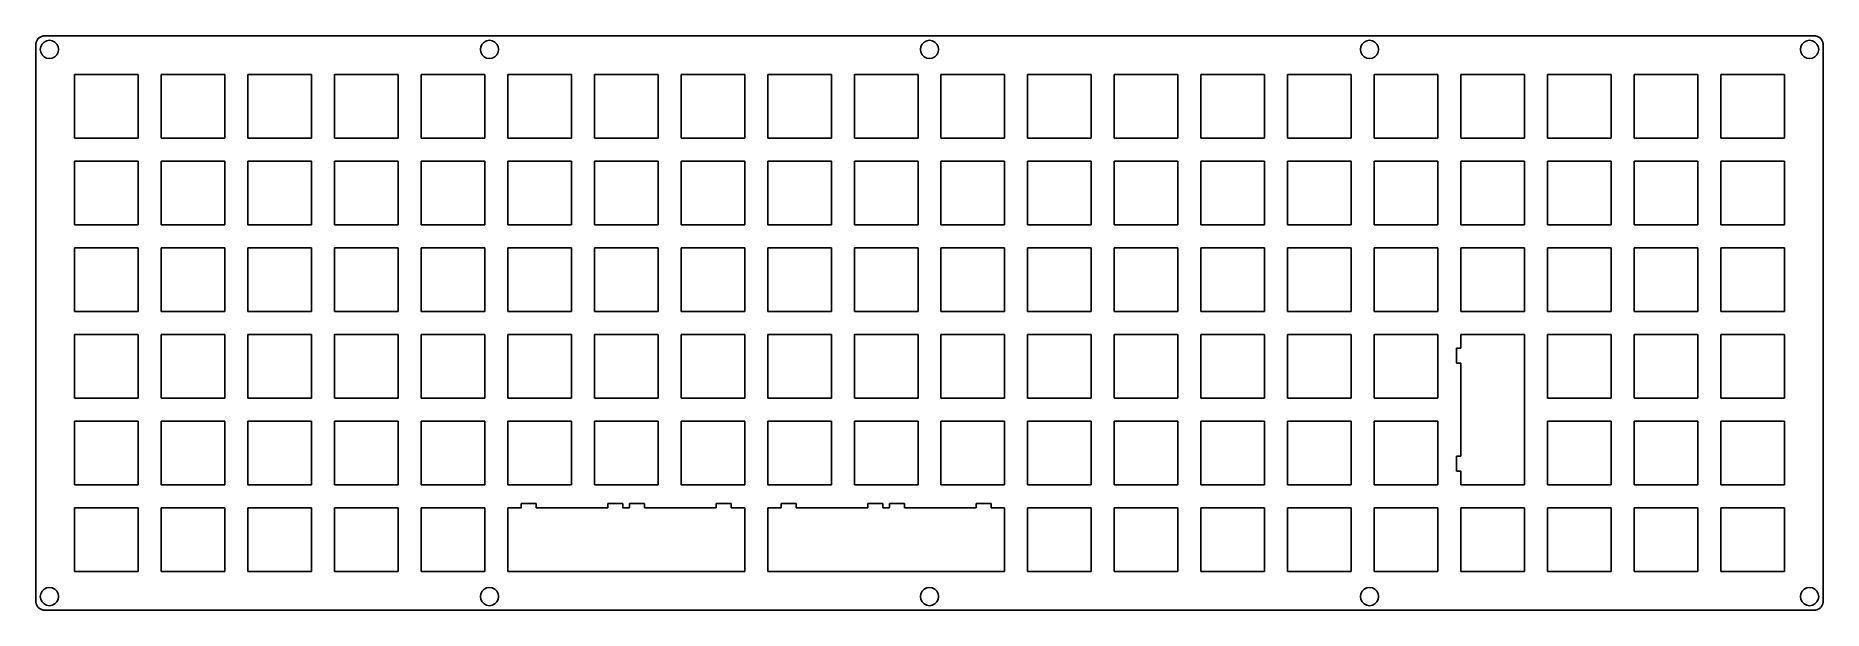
# Model space of a CAD drawing. Extents: x 0 to 393, y 0 to 127.
import ezdxf

# ---------------------------------------------------------------- set-up
doc = ezdxf.new("R2010")
doc.units = 0
doc.layers.get('0').update_dxf_attribs({"linetype": 'CONTINUOUS'})

msp = doc.modelspace()

# ---------------------------------------------------------------- linework, layer by layer
at = {"color": 0}
for p, q in [((0.4768, 125.728), (0.574643, 125.851)), ((0.574643, 125.851), (0.680752, 125.966)), ((0.680752, 125.966), (0.796505, 126.073)), ((0.796505, 126.073), (0.919152, 126.17)), ((0.919152, 126.17), (1.05006, 126.257)), ((1.05006, 126.257), (1.18787, 126.334)), ((1.18787, 126.334), (1.32981, 126.399)), ((1.32981, 126.399), (1.47588, 126.454)), ((1.47588, 126.454), (1.62884, 126.497)), ((1.62884, 126.497), (1.7818, 126.527)), ((1.7818, 126.527), (1.9389, 126.545)), ((1.9389, 126.545), (2.096, 126.552)), ((2.096, 126.552), (391.096, 126.552)), ((391.096, 126.552), (391.252, 126.545)), ((391.252, 126.545), (391.407, 126.527)), ((391.407, 126.527), (391.562, 126.497)), ((391.562, 126.497), (391.714, 126.454)), ((391.714, 126.454), (391.862, 126.399)), ((391.862, 126.399), (392.003, 126.334)), ((392.003, 126.334), (392.141, 126.257)), ((392.141, 126.257), (392.271, 126.17)), ((392.271, 126.17), (392.395, 126.073)), ((392.395, 126.073), (392.511, 125.966)), ((392.511, 125.966), (392.617, 125.851)), ((392.617, 125.851), (392.716, 125.728)), ((0.095085, 124.551), (0.101975, 124.708)), ((0.095085, 2.25171), (0.095085, 124.551)), ((0.101975, 124.708), (0.119889, 124.865)), ((0.119889, 124.865), (0.150206, 125.018)), ((0.150206, 125.018), (0.192925, 125.171)), ((0.192925, 125.171), (0.248047, 125.317)), ((0.248047, 125.317), (0.312815, 125.459)), ((0.312815, 125.459), (0.389985, 125.597)), ((0.389985, 125.597), (0.4768, 125.728)), ((1.192, 124.171), (1.09416, 123.552)), ((1.09416, 123.552), (1.192, 122.934)), ((1.47588, 124.728), (1.192, 124.171)), ((1.192, 122.934), (1.47588, 122.377)), ((1.91961, 125.171), (1.47588, 124.728)), ((1.47588, 122.377), (1.91961, 121.934)), ((2.47633, 125.455), (1.91961, 125.171)), ((1.91961, 121.934), (2.47633, 121.649)), ((3.09507, 125.552), (2.47633, 125.455)), ((3.7138, 125.455), (3.09507, 125.552)), ((4.27055, 125.171), (3.7138, 125.455)), ((3.7138, 121.649), (4.27055, 121.934)), ((4.7129, 124.728), (4.27055, 125.171)), ((4.27055, 121.934), (4.7129, 122.377)), ((4.99816, 124.171), (4.7129, 124.728)), ((4.7129, 122.377), (4.99816, 122.934)), ((5.0946, 123.552), (4.99816, 124.171)), ((4.99816, 122.934), (5.0946, 123.552)), ((97.9442, 124.171), (97.8447, 123.552)), ((97.8447, 123.552), (97.9442, 122.934)), ((98.2278, 124.728), (97.9442, 124.171)), ((97.9442, 122.934), (98.2278, 122.377)), ((98.6688, 125.171), (98.2278, 124.728)), ((98.2278, 122.377), (98.6688, 121.934)), ((99.2269, 125.455), (98.6688, 125.171)), ((98.6688, 121.934), (99.2269, 121.649)), ((99.8456, 125.552), (99.2269, 125.455)), ((100.463, 125.455), (99.8456, 125.552)), ((101.02, 125.171), (100.463, 125.455)), ((100.463, 121.649), (101.02, 121.934)), ((101.463, 124.728), (101.02, 125.171)), ((101.02, 121.934), (101.463, 122.377)), ((101.747, 124.171), (101.463, 124.728)), ((101.463, 122.377), (101.747, 122.934)), ((101.845, 123.552), (101.747, 124.171)), ((101.747, 122.934), (101.845, 123.552)), ((194.693, 124.171), (194.595, 123.552)), ((194.595, 123.552), (194.693, 122.934)), ((194.977, 124.728), (194.693, 124.171)), ((194.693, 122.934), (194.977, 122.377)), ((195.419, 125.171), (194.977, 124.728)), ((194.977, 122.377), (195.419, 121.934)), ((195.978, 125.455), (195.419, 125.171)), ((195.419, 121.934), (195.978, 121.649)), ((196.595, 125.552), (195.978, 125.455)), ((197.214, 125.455), (196.595, 125.552)), ((197.772, 125.171), (197.214, 125.455)), ((197.214, 121.649), (197.772, 121.934)), ((198.213, 124.728), (197.772, 125.171)), ((197.772, 121.934), (198.213, 122.377)), ((198.498, 124.171), (198.213, 124.728)), ((198.213, 122.377), (198.498, 122.934)), ((198.596, 123.552), (198.498, 124.171)), ((198.498, 122.934), (198.596, 123.552)), ((291.444, 124.171), (291.345, 123.552)), ((291.345, 123.552), (291.444, 122.934)), ((291.728, 124.728), (291.444, 124.171)), ((291.444, 122.934), (291.728, 122.377)), ((292.17, 125.171), (291.728, 124.728)), ((291.728, 122.377), (292.17, 121.934)), ((292.727, 125.455), (292.17, 125.171)), ((292.17, 121.934), (292.727, 121.649)), ((293.346, 125.552), (292.727, 125.455)), ((293.963, 125.455), (293.346, 125.552)), ((294.521, 125.171), (293.963, 125.455)), ((293.963, 121.649), (294.521, 121.934)), ((294.963, 124.728), (294.521, 125.171)), ((294.521, 121.934), (294.963, 122.377)), ((295.247, 124.171), (294.963, 124.728)), ((294.963, 122.377), (295.247, 122.934)), ((295.345, 123.552), (295.247, 124.171)), ((295.247, 122.934), (295.345, 123.552)), ((388.193, 124.171), (388.098, 123.552)), ((388.098, 123.552), (388.193, 122.934)), ((388.479, 124.728), (388.193, 124.171)), ((388.193, 122.934), (388.479, 122.377)), ((388.92, 125.171), (388.479, 124.728)), ((388.479, 122.377), (388.92, 121.934)), ((389.477, 125.455), (388.92, 125.171)), ((388.92, 121.934), (389.477, 121.649)), ((390.098, 125.552), (389.477, 125.455)), ((390.716, 125.455), (390.098, 125.552)), ((391.273, 125.171), (390.716, 125.455)), ((390.716, 121.649), (391.273, 121.934)), ((391.714, 124.728), (391.273, 125.171)), ((391.273, 121.934), (391.714, 122.377)), ((392, 124.171), (391.714, 124.728)), ((391.714, 122.377), (392, 122.934)), ((392.095, 123.552), (392, 124.171)), ((392, 122.934), (392.095, 123.552)), ((392.716, 125.728), (392.8, 125.597)), ((392.8, 125.597), (392.878, 125.459)), ((392.878, 125.459), (392.945, 125.317)), ((392.945, 125.317), (392.998, 125.171)), ((392.998, 125.171), (393.04, 125.018)), ((393.04, 125.018), (393.072, 124.865)), ((393.072, 124.865), (393.09, 124.708)), ((393.09, 124.708), (393.097, 124.551)), ((393.097, 124.551), (393.097, 2.25171)), ((2.47633, 121.649), (3.09507, 121.551)), ((3.09507, 121.551), (3.7138, 121.649)), ((8.61963, 118.027), (22.6205, 118.027)), ((8.61963, 104.027), (8.61963, 118.027)), ((22.6205, 118.027), (22.6205, 104.027)), ((27.671, 118.027), (41.6705, 118.027)), ((27.671, 104.027), (27.671, 118.027)), ((41.6705, 118.027), (41.6705, 104.027)), ((46.7212, 118.027), (60.7205, 118.027)), ((46.7212, 104.027), (46.7212, 118.027)), ((60.7205, 118.027), (60.7205, 104.027)), ((65.7712, 118.027), (79.7705, 118.027)), ((65.7712, 104.027), (65.7712, 118.027)), ((79.7705, 118.027), (79.7705, 104.027)), ((84.8212, 118.027), (98.8205, 118.027)), ((84.8212, 104.027), (84.8212, 118.027)), ((98.8205, 118.027), (98.8205, 104.027)), ((99.2269, 121.649), (99.8456, 121.551)), ((99.8456, 121.551), (100.463, 121.649)), ((103.87, 118.027), (117.869, 118.027)), ((103.87, 104.027), (103.87, 118.027)), ((117.869, 118.027), (117.869, 104.027)), ((122.92, 118.027), (136.92, 118.027)), ((122.92, 104.027), (122.92, 118.027)), ((136.92, 118.027), (136.92, 104.027)), ((141.971, 118.027), (155.97, 118.027)), ((141.971, 104.027), (141.971, 118.027)), ((155.97, 118.027), (155.97, 104.027)), ((161.021, 118.027), (175.02, 118.027)), ((161.021, 104.027), (161.021, 118.027)), ((175.02, 118.027), (175.02, 104.027)), ((180.071, 118.027), (194.07, 118.027)), ((180.071, 104.027), (180.071, 118.027)), ((194.07, 118.027), (194.07, 104.027)), ((195.978, 121.649), (196.595, 121.551)), ((196.595, 121.551), (197.214, 121.649)), ((199.121, 118.027), (213.12, 118.027)), ((199.121, 104.027), (199.121, 118.027)), ((213.12, 118.027), (213.12, 104.027)), ((218.171, 118.027), (232.17, 118.027)), ((218.171, 104.027), (218.171, 118.027)), ((232.17, 118.027), (232.17, 104.027)), ((237.221, 118.027), (251.22, 118.027)), ((237.221, 104.027), (237.221, 118.027)), ((251.22, 118.027), (251.22, 104.027)), ((256.271, 118.027), (270.27, 118.027)), ((256.271, 104.027), (256.271, 118.027)), ((270.27, 118.027), (270.27, 104.027)), ((275.321, 118.027), (289.32, 118.027)), ((275.321, 104.027), (275.321, 118.027)), ((289.32, 118.027), (289.32, 104.027)), ((292.727, 121.649), (293.346, 121.551)), ((293.346, 121.551), (293.963, 121.649)), ((294.371, 118.027), (308.37, 118.027)), ((294.371, 104.027), (294.371, 118.027)), ((308.37, 118.027), (308.37, 104.027)), ((313.421, 118.027), (327.42, 118.027)), ((313.421, 104.027), (313.421, 118.027)), ((327.42, 118.027), (327.42, 104.027)), ((332.471, 118.027), (346.47, 118.027)), ((332.471, 104.027), (332.471, 118.027)), ((346.47, 118.027), (346.47, 104.027)), ((351.521, 118.027), (365.52, 118.027)), ((351.521, 104.027), (351.521, 118.027)), ((365.52, 118.027), (365.52, 104.027)), ((370.572, 118.027), (384.57, 118.027)), ((370.572, 104.027), (370.572, 118.027)), ((384.57, 118.027), (384.57, 104.027)), ((389.477, 121.649), (390.098, 121.551)), ((390.098, 121.551), (390.716, 121.649)), ((22.6205, 104.027), (8.61963, 104.027)), ((41.6705, 104.027), (27.671, 104.027)), ((60.7205, 104.027), (46.7212, 104.027)), ((79.7705, 104.027), (65.7712, 104.027)), ((98.8205, 104.027), (84.8212, 104.027)), ((117.869, 104.027), (103.87, 104.027)), ((136.92, 104.027), (122.92, 104.027)), ((155.97, 104.027), (141.971, 104.027)), ((175.02, 104.027), (161.021, 104.027)), ((194.07, 104.027), (180.071, 104.027)), ((213.12, 104.027), (199.121, 104.027)), ((232.17, 104.027), (218.171, 104.027)), ((251.22, 104.027), (237.221, 104.027)), ((270.27, 104.027), (256.271, 104.027)), ((289.32, 104.027), (275.321, 104.027)), ((308.37, 104.027), (294.371, 104.027)), ((327.42, 104.027), (313.421, 104.027)), ((346.47, 104.027), (332.471, 104.027)), ((365.52, 104.027), (351.521, 104.027)), ((384.57, 104.027), (370.572, 104.027)), ((8.61963, 98.9764), (22.6205, 98.9764)), ((8.61963, 84.9768), (8.61963, 98.9764)), ((22.6205, 98.9764), (22.6205, 84.9768)), ((27.671, 98.9764), (41.6705, 98.9764)), ((27.671, 84.9768), (27.671, 98.9764)), ((41.6705, 98.9764), (41.6705, 84.9768)), ((46.7212, 98.9764), (60.7205, 98.9764)), ((46.7212, 84.9768), (46.7212, 98.9764)), ((60.7205, 98.9764), (60.7205, 84.9768)), ((65.7712, 98.9764), (79.7705, 98.9764)), ((65.7712, 84.9768), (65.7712, 98.9764)), ((79.7705, 98.9764), (79.7705, 84.9768)), ((84.8212, 98.9764), (98.8205, 98.9764)), ((84.8212, 84.9768), (84.8212, 98.9764)), ((98.8205, 98.9764), (98.8205, 84.9768)), ((103.87, 98.9764), (117.869, 98.9764)), ((103.87, 84.9768), (103.87, 98.9764)), ((117.869, 98.9764), (117.869, 84.9768)), ((122.92, 98.9764), (136.92, 98.9764)), ((122.92, 84.9768), (122.92, 98.9764)), ((136.92, 98.9764), (136.92, 84.9768)), ((141.971, 98.9764), (155.97, 98.9764)), ((141.971, 84.9768), (141.971, 98.9764)), ((155.97, 98.9764), (155.97, 84.9768)), ((161.021, 98.9764), (175.02, 98.9764)), ((161.021, 84.9768), (161.021, 98.9764)), ((175.02, 98.9764), (175.02, 84.9768)), ((180.071, 98.9764), (194.07, 98.9764)), ((180.071, 84.9768), (180.071, 98.9764)), ((194.07, 98.9764), (194.07, 84.9768)), ((199.121, 98.9764), (213.12, 98.9764)), ((199.121, 84.9768), (199.121, 98.9764)), ((213.12, 98.9764), (213.12, 84.9768)), ((218.171, 98.9764), (232.17, 98.9764)), ((218.171, 84.9768), (218.171, 98.9764)), ((232.17, 98.9764), (232.17, 84.9768)), ((237.221, 98.9764), (251.22, 98.9764)), ((237.221, 84.9768), (237.221, 98.9764)), ((251.22, 98.9764), (251.22, 84.9768)), ((256.271, 98.9764), (270.27, 98.9764)), ((256.271, 84.9768), (256.271, 98.9764)), ((270.27, 98.9764), (270.27, 84.9768)), ((275.321, 98.9764), (289.32, 98.9764)), ((275.321, 84.9768), (275.321, 98.9764)), ((289.32, 98.9764), (289.32, 84.9768)), ((294.371, 98.9764), (308.37, 98.9764)), ((294.371, 84.9768), (294.371, 98.9764)), ((308.37, 98.9764), (308.37, 84.9768)), ((313.421, 98.9764), (327.42, 98.9764)), ((313.421, 84.9768), (313.421, 98.9764)), ((327.42, 98.9764), (327.42, 84.9768)), ((332.471, 98.9764), (346.47, 98.9764)), ((332.471, 84.9768), (332.471, 98.9764)), ((346.47, 98.9764), (346.47, 84.9768)), ((351.521, 98.9764), (365.52, 98.9764)), ((351.521, 84.9768), (351.521, 98.9764)), ((365.52, 98.9764), (365.52, 84.9768)), ((370.572, 98.9764), (384.57, 98.9764)), ((370.572, 84.9768), (370.572, 98.9764)), ((384.57, 98.9764), (384.57, 84.9768)), ((22.6205, 84.9768), (8.61963, 84.9768)), ((41.6705, 84.9768), (27.671, 84.9768)), ((60.7205, 84.9768), (46.7212, 84.9768)), ((79.7705, 84.9768), (65.7712, 84.9768)), ((98.8205, 84.9768), (84.8212, 84.9768)), ((117.869, 84.9768), (103.87, 84.9768)), ((136.92, 84.9768), (122.92, 84.9768)), ((155.97, 84.9768), (141.971, 84.9768)), ((175.02, 84.9768), (161.021, 84.9768)), ((194.07, 84.9768), (180.071, 84.9768)), ((213.12, 84.9768), (199.121, 84.9768)), ((232.17, 84.9768), (218.171, 84.9768)), ((251.22, 84.9768), (237.221, 84.9768)), ((270.27, 84.9768), (256.271, 84.9768)), ((289.32, 84.9768), (275.321, 84.9768)), ((308.37, 84.9768), (294.371, 84.9768)), ((327.42, 84.9768), (313.421, 84.9768)), ((346.47, 84.9768), (332.471, 84.9768)), ((365.52, 84.9768), (351.521, 84.9768)), ((384.57, 84.9768), (370.572, 84.9768)), ((8.61963, 79.9264), (22.6205, 79.9264)), ((8.61963, 65.9268), (8.61963, 79.9264)), ((22.6205, 79.9264), (22.6205, 65.9268)), ((27.671, 79.9264), (41.6705, 79.9264)), ((27.671, 65.9268), (27.671, 79.9264)), ((41.6705, 79.9264), (41.6705, 65.9268)), ((46.7212, 79.9264), (60.7205, 79.9264)), ((46.7212, 65.9268), (46.7212, 79.9264)), ((60.7205, 79.9264), (60.7205, 65.9268)), ((65.7712, 79.9264), (79.7705, 79.9264)), ((65.7712, 65.9268), (65.7712, 79.9264)), ((79.7705, 79.9264), (79.7705, 65.9268)), ((84.8212, 79.9264), (98.8205, 79.9264)), ((84.8212, 65.9268), (84.8212, 79.9264)), ((98.8205, 79.9264), (98.8205, 65.9268)), ((103.87, 79.9264), (117.869, 79.9264)), ((103.87, 65.9268), (103.87, 79.9264)), ((117.869, 79.9264), (117.869, 65.9268)), ((122.92, 79.9264), (136.92, 79.9264)), ((122.92, 65.9268), (122.92, 79.9264)), ((136.92, 79.9264), (136.92, 65.9268)), ((141.971, 79.9264), (155.97, 79.9264)), ((141.971, 65.9268), (141.971, 79.9264)), ((155.97, 79.9264), (155.97, 65.9268)), ((161.021, 79.9264), (175.02, 79.9264)), ((161.021, 65.9268), (161.021, 79.9264)), ((175.02, 79.9264), (175.02, 65.9268)), ((180.071, 79.9264), (194.07, 79.9264)), ((180.071, 65.9268), (180.071, 79.9264)), ((194.07, 79.9264), (194.07, 65.9268)), ((199.121, 79.9264), (213.12, 79.9264)), ((199.121, 65.9268), (199.121, 79.9264)), ((213.12, 79.9264), (213.12, 65.9268)), ((218.171, 79.9264), (232.17, 79.9264)), ((218.171, 65.9268), (218.171, 79.9264)), ((232.17, 79.9264), (232.17, 65.9268)), ((237.221, 79.9264), (251.22, 79.9264)), ((237.221, 65.9268), (237.221, 79.9264)), ((251.22, 79.9264), (251.22, 65.9268)), ((256.271, 79.9264), (270.27, 79.9264)), ((256.271, 65.9268), (256.271, 79.9264)), ((270.27, 79.9264), (270.27, 65.9268)), ((275.321, 79.9264), (289.32, 79.9264)), ((275.321, 65.9268), (275.321, 79.9264)), ((289.32, 79.9264), (289.32, 65.9268)), ((294.371, 79.9264), (308.37, 79.9264)), ((294.371, 65.9268), (294.371, 79.9264)), ((308.37, 79.9264), (308.37, 65.9268)), ((313.421, 79.9264), (327.42, 79.9264)), ((313.421, 65.9268), (313.421, 79.9264)), ((327.42, 79.9264), (327.42, 65.9268)), ((332.471, 79.9264), (346.47, 79.9264)), ((332.471, 65.9268), (332.471, 79.9264)), ((346.47, 79.9264), (346.47, 65.9268)), ((351.521, 79.9264), (365.52, 79.9264)), ((351.521, 65.9268), (351.521, 79.9264)), ((365.52, 79.9264), (365.52, 65.9268)), ((370.572, 79.9264), (384.57, 79.9264)), ((370.572, 65.9268), (370.572, 79.9264)), ((384.57, 79.9264), (384.57, 65.9268)), ((22.6205, 65.9268), (8.61963, 65.9268)), ((41.6705, 65.9268), (27.671, 65.9268)), ((60.7205, 65.9268), (46.7212, 65.9268)), ((79.7705, 65.9268), (65.7712, 65.9268)), ((98.8205, 65.9268), (84.8212, 65.9268)), ((117.869, 65.9268), (103.87, 65.9268)), ((136.92, 65.9268), (122.92, 65.9268)), ((155.97, 65.9268), (141.971, 65.9268)), ((175.02, 65.9268), (161.021, 65.9268)), ((194.07, 65.9268), (180.071, 65.9268)), ((213.12, 65.9268), (199.121, 65.9268)), ((232.17, 65.9268), (218.171, 65.9268)), ((251.22, 65.9268), (237.221, 65.9268)), ((270.27, 65.9268), (256.271, 65.9268)), ((289.32, 65.9268), (275.321, 65.9268)), ((308.37, 65.9268), (294.371, 65.9268)), ((327.42, 65.9268), (313.421, 65.9268)), ((346.47, 65.9268), (332.471, 65.9268)), ((365.52, 65.9268), (351.521, 65.9268)), ((384.57, 65.9268), (370.572, 65.9268)), ((8.61963, 60.8764), (22.6205, 60.8764)), ((8.61963, 46.8768), (8.61963, 60.8764)), ((22.6205, 60.8764), (22.6205, 46.8768)), ((27.671, 60.8764), (41.6705, 60.8764)), ((27.671, 46.8768), (27.671, 60.8764)), ((41.6705, 60.8764), (41.6705, 46.8768)), ((46.7212, 60.8764), (60.7205, 60.8764)), ((46.7212, 46.8768), (46.7212, 60.8764)), ((60.7205, 60.8764), (60.7205, 46.8768)), ((65.7712, 60.8764), (79.7705, 60.8764)), ((65.7712, 46.8768), (65.7712, 60.8764)), ((79.7705, 60.8764), (79.7705, 46.8768)), ((84.8212, 60.8764), (98.8205, 60.8764)), ((84.8212, 46.8768), (84.8212, 60.8764)), ((98.8205, 60.8764), (98.8205, 46.8768)), ((103.87, 60.8764), (117.869, 60.8764)), ((103.87, 46.8768), (103.87, 60.8764)), ((117.869, 60.8764), (117.869, 46.8768)), ((122.92, 60.8764), (136.92, 60.8764)), ((122.92, 46.8768), (122.92, 60.8764)), ((136.92, 60.8764), (136.92, 46.8768)), ((141.971, 60.8764), (155.97, 60.8764)), ((141.971, 46.8768), (141.971, 60.8764)), ((155.97, 60.8764), (155.97, 46.8768)), ((161.021, 60.8764), (175.02, 60.8764)), ((161.021, 46.8768), (161.021, 60.8764)), ((175.02, 60.8764), (175.02, 46.8768)), ((180.071, 60.8764), (194.07, 60.8764)), ((180.071, 46.8768), (180.071, 60.8764)), ((194.07, 60.8764), (194.07, 46.8768)), ((199.121, 60.8764), (213.12, 60.8764)), ((199.121, 46.8768), (199.121, 60.8764)), ((213.12, 60.8764), (213.12, 46.8768)), ((218.171, 60.8764), (232.17, 60.8764)), ((218.171, 46.8768), (218.171, 60.8764)), ((232.17, 60.8764), (232.17, 46.8768)), ((237.221, 60.8764), (251.22, 60.8764)), ((237.221, 46.8768), (237.221, 60.8764)), ((251.22, 60.8764), (251.22, 46.8768)), ((256.271, 60.8764), (270.27, 60.8764)), ((256.271, 46.8768), (256.271, 60.8764)), ((270.27, 60.8764), (270.27, 46.8768)), ((275.321, 60.8764), (289.32, 60.8764)), ((275.321, 46.8768), (275.321, 60.8764)), ((289.32, 60.8764), (289.32, 46.8768)), ((294.371, 60.8764), (308.37, 60.8764)), ((294.371, 46.8768), (294.371, 60.8764)), ((308.37, 60.8764), (308.37, 46.8768)), ((313.421, 60.8764), (313.421, 57.9025)), ((327.42, 60.8764), (313.421, 60.8764)), ((327.42, 27.8267), (327.42, 60.8764)), ((332.471, 60.8764), (346.47, 60.8764)), ((332.471, 46.8768), (332.471, 60.8764)), ((346.47, 60.8764), (346.47, 46.8768)), ((351.521, 60.8764), (365.52, 60.8764)), ((351.521, 46.8768), (351.521, 60.8764)), ((365.52, 60.8764), (365.52, 46.8768)), ((370.572, 60.8764), (384.57, 60.8764)), ((370.572, 46.8768), (370.572, 60.8764)), ((384.57, 60.8764), (384.57, 46.8768)), ((313.421, 57.9025), (312.451, 57.9025)), ((312.451, 57.9025), (312.451, 54.6019)), ((312.451, 54.6019), (313.421, 54.6019)), ((313.421, 54.6019), (313.421, 34.1023)), ((22.6205, 46.8768), (8.61963, 46.8768)), ((41.6705, 46.8768), (27.671, 46.8768)), ((60.7205, 46.8768), (46.7212, 46.8768)), ((79.7705, 46.8768), (65.7712, 46.8768)), ((98.8205, 46.8768), (84.8212, 46.8768)), ((117.869, 46.8768), (103.87, 46.8768)), ((136.92, 46.8768), (122.92, 46.8768)), ((155.97, 46.8768), (141.971, 46.8768)), ((175.02, 46.8768), (161.021, 46.8768)), ((194.07, 46.8768), (180.071, 46.8768)), ((213.12, 46.8768), (199.121, 46.8768)), ((232.17, 46.8768), (218.171, 46.8768)), ((251.22, 46.8768), (237.221, 46.8768)), ((270.27, 46.8768), (256.271, 46.8768)), ((289.32, 46.8768), (275.321, 46.8768)), ((308.37, 46.8768), (294.371, 46.8768)), ((346.47, 46.8768), (332.471, 46.8768)), ((365.52, 46.8768), (351.521, 46.8768)), ((384.57, 46.8768), (370.572, 46.8768)), ((8.61963, 41.8264), (22.6205, 41.8264)), ((8.61963, 27.8267), (8.61963, 41.8264)), ((22.6205, 41.8264), (22.6205, 27.8267)), ((27.671, 41.8264), (41.6705, 41.8264)), ((27.671, 27.8267), (27.671, 41.8264)), ((41.6705, 41.8264), (41.6705, 27.8267)), ((46.7212, 41.8264), (60.7205, 41.8264)), ((46.7212, 27.8267), (46.7212, 41.8264)), ((60.7205, 41.8264), (60.7205, 27.8267)), ((65.7712, 41.8264), (79.7705, 41.8264)), ((65.7712, 27.8267), (65.7712, 41.8264)), ((79.7705, 41.8264), (79.7705, 27.8267)), ((84.8212, 41.8264), (98.8205, 41.8264)), ((84.8212, 27.8267), (84.8212, 41.8264)), ((98.8205, 41.8264), (98.8205, 27.8267)), ((103.87, 41.8264), (117.869, 41.8264)), ((103.87, 27.8267), (103.87, 41.8264)), ((117.869, 41.8264), (117.869, 27.8267)), ((122.92, 41.8264), (136.92, 41.8264)), ((122.92, 27.8267), (122.92, 41.8264)), ((136.92, 41.8264), (136.92, 27.8267)), ((141.971, 41.8264), (155.97, 41.8264)), ((141.971, 27.8267), (141.971, 41.8264)), ((155.97, 41.8264), (155.97, 27.8267)), ((161.021, 41.8264), (175.02, 41.8264)), ((161.021, 27.8267), (161.021, 41.8264)), ((175.02, 41.8264), (175.02, 27.8267)), ((180.071, 41.8264), (194.07, 41.8264)), ((180.071, 27.8267), (180.071, 41.8264)), ((194.07, 41.8264), (194.07, 27.8267)), ((199.121, 41.8264), (213.12, 41.8264)), ((199.121, 27.8267), (199.121, 41.8264)), ((213.12, 41.8264), (213.12, 27.8267)), ((218.171, 41.8264), (232.17, 41.8264)), ((218.171, 27.8267), (218.171, 41.8264)), ((232.17, 41.8264), (232.17, 27.8267)), ((237.221, 41.8264), (251.22, 41.8264)), ((237.221, 27.8267), (237.221, 41.8264)), ((251.22, 41.8264), (251.22, 27.8267)), ((256.271, 41.8264), (270.27, 41.8264)), ((256.271, 27.8267), (256.271, 41.8264)), ((270.27, 41.8264), (270.27, 27.8267)), ((275.321, 41.8264), (289.32, 41.8264)), ((275.321, 27.8267), (275.321, 41.8264)), ((289.32, 41.8264), (289.32, 27.8267)), ((294.371, 41.8264), (308.37, 41.8264)), ((294.371, 27.8267), (294.371, 41.8264)), ((308.37, 41.8264), (308.37, 27.8267)), ((332.471, 41.8264), (346.47, 41.8264)), ((332.471, 27.8267), (332.471, 41.8264)), ((346.47, 41.8264), (346.47, 27.8267)), ((351.521, 41.8264), (365.52, 41.8264)), ((351.521, 27.8267), (351.521, 41.8264)), ((365.52, 41.8264), (365.52, 27.8267)), ((370.572, 41.8264), (384.57, 41.8264)), ((370.572, 27.8267), (370.572, 41.8264)), ((384.57, 41.8264), (384.57, 27.8267)), ((313.421, 34.1023), (312.451, 34.1023)), ((312.451, 34.1023), (312.451, 30.8019)), ((22.6205, 27.8267), (8.61963, 27.8267)), ((41.6705, 27.8267), (27.671, 27.8267)), ((60.7205, 27.8267), (46.7212, 27.8267)), ((79.7705, 27.8267), (65.7712, 27.8267)), ((98.8205, 27.8267), (84.8212, 27.8267)), ((117.869, 27.8267), (103.87, 27.8267)), ((136.92, 27.8267), (122.92, 27.8267)), ((155.97, 27.8267), (141.971, 27.8267)), ((175.02, 27.8267), (161.021, 27.8267)), ((194.07, 27.8267), (180.071, 27.8267)), ((213.12, 27.8267), (199.121, 27.8267)), ((232.17, 27.8267), (218.171, 27.8267)), ((251.22, 27.8267), (237.221, 27.8267)), ((270.27, 27.8267), (256.271, 27.8267)), ((289.32, 27.8267), (275.321, 27.8267)), ((308.37, 27.8267), (294.371, 27.8267)), ((312.451, 30.8019), (313.421, 30.8019)), ((313.421, 30.8019), (313.421, 27.8267)), ((313.421, 27.8267), (327.42, 27.8267)), ((346.47, 27.8267), (332.471, 27.8267)), ((365.52, 27.8267), (351.521, 27.8267)), ((384.57, 27.8267), (370.572, 27.8267)), ((106.845, 23.7477), (106.845, 22.7776)), ((110.145, 23.7477), (106.845, 23.7477)), ((110.145, 22.7776), (110.145, 23.7477)), ((129.195, 23.7477), (125.895, 23.7477)), ((125.895, 23.7477), (125.895, 22.7776)), ((129.195, 22.7776), (129.195, 23.7477)), ((133.945, 23.7477), (130.645, 23.7477)), ((130.645, 23.7477), (130.645, 22.7776)), ((133.945, 22.7776), (133.945, 23.7477)), ((152.995, 23.7477), (149.695, 23.7477)), ((149.695, 23.7477), (149.695, 22.7776)), ((152.995, 22.7776), (152.995, 23.7477)), ((163.995, 23.7477), (163.995, 22.7776)), ((167.295, 23.7477), (163.995, 23.7477)), ((167.295, 22.7776), (167.295, 23.7477)), ((186.345, 23.7477), (183.045, 23.7477)), ((183.045, 23.7477), (183.045, 22.7776)), ((186.345, 22.7776), (186.345, 23.7477)), ((191.095, 23.7477), (187.795, 23.7477)), ((187.795, 23.7477), (187.795, 22.7776)), ((191.095, 22.7776), (191.095, 23.7477)), ((210.145, 23.7477), (206.845, 23.7477)), ((206.845, 23.7477), (206.845, 22.7776)), ((210.145, 22.7776), (210.145, 23.7477)), ((8.61963, 22.7776), (22.6205, 22.7776)), ((8.61963, 8.7781), (8.61963, 22.7776)), ((22.6205, 22.7776), (22.6205, 8.7781)), ((27.671, 22.7776), (41.6705, 22.7776)), ((27.671, 8.7781), (27.671, 22.7776)), ((41.6705, 22.7776), (41.6705, 8.7781)), ((46.7212, 22.7776), (60.7205, 22.7776)), ((46.7212, 8.7781), (46.7212, 22.7776)), ((60.7205, 22.7776), (60.7205, 8.7781)), ((65.7712, 22.7776), (79.7705, 22.7776)), ((65.7712, 8.7781), (65.7712, 22.7776)), ((79.7705, 22.7776), (79.7705, 8.7781)), ((84.8212, 22.7776), (98.8205, 22.7776)), ((84.8212, 8.7781), (84.8212, 22.7776)), ((98.8205, 22.7776), (98.8205, 8.7781)), ((106.845, 22.7776), (103.87, 22.7776)), ((103.87, 22.7776), (103.87, 8.7781)), ((125.895, 22.7776), (110.145, 22.7776)), ((130.645, 22.7776), (129.195, 22.7776)), ((149.695, 22.7776), (133.945, 22.7776)), ((155.97, 22.7776), (152.995, 22.7776)), ((155.97, 8.7781), (155.97, 22.7776)), ((163.995, 22.7776), (161.02, 22.7776)), ((161.02, 22.7776), (161.02, 8.7781)), ((183.045, 22.7776), (167.295, 22.7776)), ((187.795, 22.7776), (186.345, 22.7776)), ((206.845, 22.7776), (191.095, 22.7776)), ((213.12, 22.7776), (210.145, 22.7776)), ((213.12, 8.7781), (213.12, 22.7776)), ((218.171, 22.7776), (232.17, 22.7776)), ((218.171, 8.7781), (218.171, 22.7776)), ((232.17, 22.7776), (232.17, 8.7781)), ((237.221, 22.7776), (251.22, 22.7776)), ((237.221, 8.7781), (237.221, 22.7776)), ((251.22, 22.7776), (251.22, 8.7781)), ((256.271, 22.7776), (270.27, 22.7776)), ((256.271, 8.7781), (256.271, 22.7776)), ((270.27, 22.7776), (270.27, 8.7781)), ((275.321, 22.7776), (289.32, 22.7776)), ((275.321, 8.7781), (275.321, 22.7776)), ((289.32, 22.7776), (289.32, 8.7781)), ((294.371, 22.7776), (308.37, 22.7776)), ((294.371, 8.7781), (294.371, 22.7776)), ((308.37, 22.7776), (308.37, 8.7781)), ((313.421, 22.7776), (327.42, 22.7776)), ((313.421, 8.7781), (313.421, 22.7776)), ((327.42, 22.7776), (327.42, 8.7781)), ((332.471, 22.7776), (346.47, 22.7776)), ((332.471, 8.7781), (332.471, 22.7776)), ((346.47, 22.7776), (346.47, 8.7781)), ((351.521, 22.7776), (365.52, 22.7776)), ((351.521, 8.7781), (351.521, 22.7776)), ((365.52, 22.7776), (365.52, 8.7781)), ((370.572, 22.7776), (384.57, 22.7776)), ((370.572, 8.7781), (370.572, 22.7776)), ((384.57, 22.7776), (384.57, 8.7781)), ((22.6205, 8.7781), (8.61963, 8.7781)), ((41.6705, 8.7781), (27.671, 8.7781)), ((60.7205, 8.7781), (46.7212, 8.7781)), ((79.7705, 8.7781), (65.7712, 8.7781)), ((98.8205, 8.7781), (84.8212, 8.7781)), ((103.87, 8.7781), (155.97, 8.7781)), ((161.02, 8.7781), (213.12, 8.7781)), ((232.17, 8.7781), (218.171, 8.7781)), ((251.22, 8.7781), (237.221, 8.7781)), ((270.27, 8.7781), (256.271, 8.7781)), ((289.32, 8.7781), (275.321, 8.7781)), ((308.37, 8.7781), (294.371, 8.7781)), ((327.42, 8.7781), (313.421, 8.7781)), ((346.47, 8.7781), (332.471, 8.7781)), ((365.52, 8.7781), (351.521, 8.7781)), ((384.57, 8.7781), (370.572, 8.7781)), ((1.47588, 4.42627), (1.192, 3.86955)), ((1.91961, 4.86999), (1.47588, 4.42627)), ((2.47633, 5.15387), (1.91961, 4.86999)), ((3.09507, 5.2517), (2.47633, 5.15387)), ((3.7138, 5.15387), (3.09507, 5.2517)), ((4.27055, 4.86999), (3.7138, 5.15387)), ((4.7129, 4.42627), (4.27055, 4.86999)), ((4.99816, 3.86955), (4.7129, 4.42627)), ((98.2278, 4.42627), (97.9442, 3.86955)), ((98.6688, 4.86999), (98.2278, 4.42627)), ((99.2269, 5.15387), (98.6688, 4.86999)), ((99.8456, 5.2517), (99.2269, 5.15387)), ((100.463, 5.15387), (99.8456, 5.2517)), ((101.02, 4.86999), (100.463, 5.15387)), ((101.463, 4.42627), (101.02, 4.86999)), ((101.747, 3.86955), (101.463, 4.42627)), ((194.977, 4.42627), (194.693, 3.86955)), ((195.419, 4.86999), (194.977, 4.42627)), ((195.978, 5.15387), (195.419, 4.86999)), ((196.595, 5.2517), (195.978, 5.15387)), ((197.214, 5.15387), (196.595, 5.2517)), ((197.772, 4.86999), (197.214, 5.15387)), ((198.213, 4.42627), (197.772, 4.86999)), ((198.498, 3.86955), (198.213, 4.42627)), ((291.728, 4.42627), (291.444, 3.86955)), ((292.17, 4.86999), (291.728, 4.42627)), ((292.727, 5.15387), (292.17, 4.86999)), ((293.346, 5.2517), (292.727, 5.15387)), ((293.963, 5.15387), (293.346, 5.2517)), ((294.521, 4.86999), (293.963, 5.15387)), ((294.963, 4.42627), (294.521, 4.86999)), ((295.247, 3.86955), (294.963, 4.42627)), ((388.479, 4.42627), (388.193, 3.86955)), ((388.92, 4.86999), (388.479, 4.42627)), ((389.477, 5.15387), (388.92, 4.86999)), ((390.098, 5.2517), (389.477, 5.15387)), ((390.716, 5.15387), (390.098, 5.2517)), ((391.273, 4.86999), (390.716, 5.15387)), ((391.714, 4.42627), (391.273, 4.86999)), ((392, 3.86955), (391.714, 4.42627)), ((0.101975, 2.09462), (0.095085, 2.25171)), ((0.119889, 1.9389), (0.101975, 2.09462)), ((0.150206, 1.78456), (0.119889, 1.9389)), ((0.192925, 1.63298), (0.150206, 1.78456)), ((0.248047, 1.48553), (0.192925, 1.63298)), ((0.312815, 1.34359), (0.248047, 1.48553)), ((0.389985, 1.20716), (0.312815, 1.34359)), ((0.4768, 1.07625), (0.389985, 1.20716)), ((0.574643, 0.953604), (0.4768, 1.07625)), ((0.680752, 0.836468), (0.574643, 0.953604)), ((0.796505, 0.730359), (0.680752, 0.836468)), ((0.919152, 0.63252), (0.796505, 0.730359)), ((1.05006, 0.545705), (0.919152, 0.63252)), ((1.18787, 0.468535), (1.05006, 0.545705)), ((1.192, 3.86955), (1.09416, 3.25217)), ((1.09416, 3.25217), (1.192, 2.63205)), ((1.32981, 0.403765), (1.18787, 0.468535)), ((1.192, 2.63205), (1.47588, 2.07532)), ((1.47588, 0.348644), (1.32981, 0.403765)), ((1.47588, 2.07532), (1.91961, 1.63298)), ((1.62884, 0.307303), (1.47588, 0.348644)), ((1.7818, 0.275608), (1.62884, 0.307303)), ((1.9389, 0.257693), (1.7818, 0.275608)), ((1.91961, 1.63298), (2.47633, 1.3491)), ((2.096, 0.250803), (1.9389, 0.257693)), ((391.096, 0.250803), (2.096, 0.250803)), ((2.47633, 1.3491), (3.09507, 1.25126)), ((3.09507, 1.25126), (3.7138, 1.3491)), ((3.7138, 1.3491), (4.27055, 1.63298)), ((4.27055, 1.63298), (4.7129, 2.07532)), ((4.7129, 2.07532), (4.99816, 2.63205)), ((5.0946, 3.25217), (4.99816, 3.86955)), ((4.99816, 2.63205), (5.0946, 3.25217)), ((97.9442, 3.86955), (97.8447, 3.25217)), ((97.8447, 3.25217), (97.9442, 2.63205)), ((97.9442, 2.63205), (98.2278, 2.07532)), ((98.2278, 2.07532), (98.6688, 1.63298)), ((98.6688, 1.63298), (99.2269, 1.3491)), ((99.2269, 1.3491), (99.8456, 1.25126)), ((99.8456, 1.25126), (100.463, 1.3491)), ((100.463, 1.3491), (101.02, 1.63298)), ((101.02, 1.63298), (101.463, 2.07532)), ((101.463, 2.07532), (101.747, 2.63205)), ((101.845, 3.25217), (101.747, 3.86955)), ((101.747, 2.63205), (101.845, 3.25217)), ((194.693, 3.86955), (194.595, 3.25217)), ((194.595, 3.25217), (194.693, 2.63205)), ((194.693, 2.63205), (194.977, 2.07532)), ((194.977, 2.07532), (195.419, 1.63298)), ((195.419, 1.63298), (195.978, 1.3491)), ((195.978, 1.3491), (196.595, 1.25126)), ((196.595, 1.25126), (197.214, 1.3491)), ((197.214, 1.3491), (197.772, 1.63298)), ((197.772, 1.63298), (198.213, 2.07532)), ((198.213, 2.07532), (198.498, 2.63205)), ((198.596, 3.25217), (198.498, 3.86955)), ((198.498, 2.63205), (198.596, 3.25217)), ((291.444, 3.86955), (291.345, 3.25217)), ((291.345, 3.25217), (291.444, 2.63205)), ((291.444, 2.63205), (291.728, 2.07532)), ((291.728, 2.07532), (292.17, 1.63298)), ((292.17, 1.63298), (292.727, 1.3491)), ((292.727, 1.3491), (293.346, 1.25126)), ((293.346, 1.25126), (293.963, 1.3491)), ((293.963, 1.3491), (294.521, 1.63298)), ((294.521, 1.63298), (294.963, 2.07532)), ((294.963, 2.07532), (295.247, 2.63205)), ((295.345, 3.25217), (295.247, 3.86955)), ((295.247, 2.63205), (295.345, 3.25217)), ((388.193, 3.86955), (388.098, 3.25217)), ((388.098, 3.25217), (388.193, 2.63205)), ((388.193, 2.63205), (388.479, 2.07532)), ((388.479, 2.07532), (388.92, 1.63298)), ((388.92, 1.63298), (389.477, 1.3491)), ((389.477, 1.3491), (390.098, 1.25126)), ((390.098, 1.25126), (390.716, 1.3491)), ((390.716, 1.3491), (391.273, 1.63298)), ((391.252, 0.257693), (391.096, 0.250803)), ((391.407, 0.275608), (391.252, 0.257693)), ((391.273, 1.63298), (391.714, 2.07532)), ((391.562, 0.307303), (391.407, 0.275608)), ((391.714, 0.348644), (391.562, 0.307303)), ((391.714, 2.07532), (392, 2.63205)), ((391.862, 0.403765), (391.714, 0.348644)), ((392.003, 0.468535), (391.862, 0.403765)), ((392.095, 3.25217), (392, 3.86955)), ((392, 2.63205), (392.095, 3.25217)), ((392.141, 0.545705), (392.003, 0.468535)), ((392.271, 0.63252), (392.141, 0.545705)), ((392.395, 0.730359), (392.271, 0.63252)), ((392.511, 0.836468), (392.395, 0.730359)), ((392.617, 0.953604), (392.511, 0.836468)), ((392.716, 1.07625), (392.617, 0.953604)), ((392.8, 1.20716), (392.716, 1.07625)), ((392.878, 1.34359), (392.8, 1.20716)), ((392.945, 1.48553), (392.878, 1.34359)), ((392.998, 1.63298), (392.945, 1.48553)), ((393.04, 1.78456), (392.998, 1.63298)), ((393.072, 1.9389), (393.04, 1.78456)), ((393.09, 2.09462), (393.072, 1.9389)), ((393.097, 2.25171), (393.09, 2.09462))]:
    msp.add_line(p, q, dxfattribs=at)

doc.saveas('drawing.dxf')
